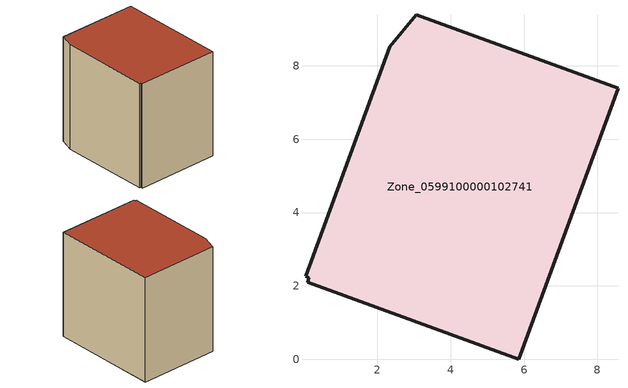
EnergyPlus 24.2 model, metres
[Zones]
Zone_0599100000102741
 floor ground (C_G): 8.56,7.38 5.85,0 0.1,2.11 0.14,2.23 0.04,2.26 2.34,8.52 3.07,9.39 z3.36
 wall outside (C_F): 2.34,8.52 0.04,2.26 0.14,2.23 0.1,2.11 5.85,0 8.56,7.38 3.07,9.39 2.34,8.52 z3.36:11.12
 roof outside (C_R): 8.56,7.38 3.07,9.39 2.34,8.52 0.04,2.26 0.14,2.23 0.1,2.11 5.85,0 z11.12
[BUILDING]
Pand.0599100000102741: North Axis=0; Terrain=City; Loads Convergence Tolerance Value=0.04; Temperature Convergence Tolerance Value=0.4; Solar Distribution=FullExterior; Maximum Number of Warmup Days=25; Minimum Number of Warmup Days=1
[Site:Location]
Rotterdam.The.Hague.AP_ZH_NLD Design_Conditions: Latitude=51.96; Longitude=4.45; Time Zone=1; Elevation=-4.5
[SITE:GROUNDTEMPERATURE:BUILDINGSURFACE]
18, 18, 18, 18, 18, 18, 18, 18, 18, 18, 18, 18
[MATERIAL] Thermal Absorptance=0.9; Solar Absorptance=0.7; Visible Absorptance=0.7
Name | Roughness | Thickness | Conductivity | Density | Specific Heat
G.TC.1946-1964 | MediumSmooth | 0.15 | 1 | 540 | 1210
F.TC.1946-1964 | Rough | 0.3 | 0.857143 | 1920 | 840
R.TC.1946-1964 | MediumRough | 0.2 | 0.235294 | 1500 | 1000
[CONSTRUCTION]
C_G: G.TC.1946-1964
C_F: F.TC.1946-1964
C_R: R.TC.1946-1964
[ZONE]
Zone_0599100000102741: Type=1; Multiplier=1; Ceiling Height=Autocalculate; Volume=Autocalculate; Floor Area=autocalculate; Part of Total Floor Area=Yes
[ZONEINFILTRATION:DESIGNFLOWRATE]
Infil_Zone_0599100000102741: Zone or ZoneList or Space or SpaceList=Zone_0599100000102741; Schedule=AlwaysOn; Design Flow Rate Calculation Method=Flow/Area; Flow Rate per Floor Area=0.003; Constant Term Coefficient=1; Temperature Term Coefficient=0; Velocity Term Coefficient=0; Velocity Squared Term Coefficient=0
[HVACTEMPLATE:ZONE:IDEALLOADSAIRSYSTEM]
Zone_0599100000102741: Maximum Heating Supply Air Temperature=50; Minimum Cooling Supply Air Temperature=13; Maximum Heating Supply Air Humidity Ratio=0.0156; Minimum Cooling Supply Air Humidity Ratio=0.0077; Heating Limit=NoLimit; Cooling Limit=NoLimit; Dehumidification Control Type=ConstantSensibleHeatRatio; Cooling Sensible Heat Ratio=0.7; Dehumidification Setpoint=60; Humidification Control Type=None; Humidification Setpoint=30; Outdoor Air Method=None; Outdoor Air Flow Rate per Person=0.00944; Outdoor Air Flow Rate per Zone Floor Area=0; Outdoor Air Flow Rate per Zone=0; Demand Controlled Ventilation Type=None; Outdoor Air Economizer Type=NoEconomizer; Heat Recovery Type=None; Sensible Heat Recovery Effectiveness=0.7; Latent Heat Recovery Effectiveness=0.65
[ZONECONTROL:THERMOSTAT]
ThermostatControl_Zone_0599100000102741: Zone or ZoneList=Zone_0599100000102741; Control Type Schedule=DualSetpointControlType; Control 1=Thermostat_Zone_0599100000102741; Temperature Difference Between Cutout And Setpoint=0
[THERMOSTATSETPOINT:DUALSETPOINT]
Thermostat_Zone_0599100000102741: Heating Setpoint Temperature Schedule=HeatingSetpoint_Zone_0599100000102741; Cooling Setpoint Temperature Schedule=CoolingSetpoint_Zone_0599100000102741
[SCHEDULE:COMPACT]
HeatingSetpoint_Zone_0599100000102741: Through: 12/31, For: AllDays, Until: 24:00, 21
CoolingSetpoint_Zone_0599100000102741: Through: 12/31, For: AllDays, Until: 24:00, 24
DualSetpointControlType: Through: 12/31, For: AllDays, Until: 24:00, 4
AlwaysOn: Through: 12/31, For: AllDays, Until: 24:00, 1
